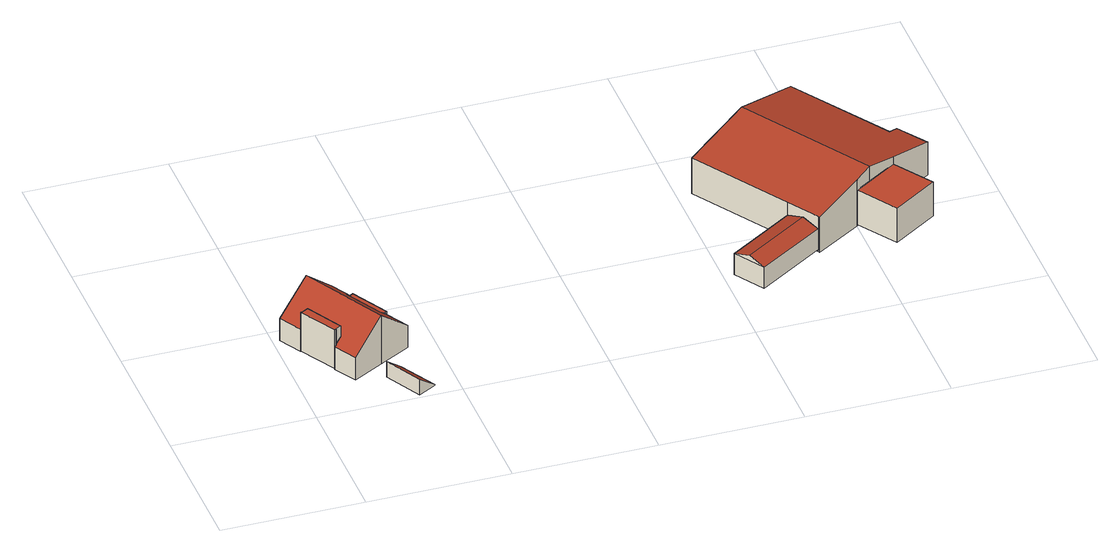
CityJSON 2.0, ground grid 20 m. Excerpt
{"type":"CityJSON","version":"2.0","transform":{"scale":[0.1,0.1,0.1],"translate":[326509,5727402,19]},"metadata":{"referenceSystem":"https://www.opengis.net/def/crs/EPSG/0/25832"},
"CityObjects":{
"building1":{"type":"Building","attributes":{"Gemeindeschluessel":"05170048","Geometrietyp2DReferenz":"3000","function":"31001_1010"},"address":[{"country":"Germany","locality":"Wesel","thoroughfareNumber":"28","thoroughfareName":"Auf der Laak"}],"children":["building1-1","building1-2","building1-3"]},
"building1-1":{"type":"BuildingPart","attributes":{"roofType":"3100","measuredHeight":7.65},"parents":["building1"],"geometry":[{"type":"MultiSurface","lod":"2","boundaries":[[[0,1,2,3]],[[4,5,1,0]],[[6,7,8,9]],[[10,11,12,13]],[[14,15,16,17]],[[18,19,15,14]],[[20,21,19,18]],[[22,23,21,20]],[[24,25,26,27]],[[28,29,30,31]],[[3,2,29,28]],[[14,17,10,13,32,33,6,9,4,0,3,18]],[[28,31,34,35,36,24,27,22,20,18,3]],[[1,5,8,7,37,38,12,11,16,15,19,21,23,26,25,39,40,41,30,29,2]],[[42,43,8,5]],[[4,9,43,42]],[[44,45,37,7]],[[6,33,45,44]],[[45,46,38,37]],[[33,32,46,45]],[[46,47,12,38]],[[32,13,47,46]],[[48,49,16,11]],[[10,17,49,48]],[[50,26,23,51]],[[22,27,50,51]],[[52,39,25,53]],[[36,54,55]],[[24,55,54,52,53]],[[52,56,40,39]],[[36,35,57,54]],[[54,57,56,52]],[[56,58,41,40]],[[35,59,57]],[[57,59,34,58,56]],[[58,60,30,41]],[[34,31,60,58]]],"semantics":{"surfaces":[{"type":"WallSurface"},{"type":"RoofSurface"},{"type":"GroundSurface"},{"type":"ClosureSurface"}],"values":[0,0,0,0,0,0,0,0,0,0,0,1,1,2,0,3,0,3,0,3,0,3,0,3,0,3,0,0,3,0,0,3,0,0,3,0,3]}}]},
"building1-2":{"type":"BuildingPart","attributes":{"roofType":"1000","measuredHeight":6.07},"address":[{"country":"Germany","locality":"Wesel","thoroughfareNumber":"28","thoroughfareName":"Auf der Laak"}],"parents":["building1"],"geometry":[{"type":"MultiSurface","lod":"2","boundaries":[[[61,47,48,62]],[[63,43,44,64]],[[65,49,42,66]],[[63,64,67,68,61,62,65,66]],[[48,47,46,45,44,43,42,49]],[[65,62,10,17]],[[48,49,17,10]],[[61,68,32,13]],[[46,47,13,32]],[[68,67,33,32]],[[45,46,32,33]],[[67,64,6,33]],[[44,45,33,6]],[[63,66,4,9]],[[42,43,9,4]]],"semantics":{"surfaces":[{"type":"WallSurface"},{"type":"RoofSurface"},{"type":"GroundSurface"},{"type":"ClosureSurface"}],"values":[0,0,0,1,2,0,3,0,3,0,3,0,3,0,3]}}]},
"building1-3":{"type":"BuildingPart","attributes":{"roofType":"1000","measuredHeight":3.89},"address":[{"country":"Germany","locality":"Wesel","thoroughfareNumber":"28","thoroughfareName":"Auf der Laak"}],"parents":["building1"],"geometry":[{"type":"MultiSurface","lod":"2","boundaries":[[[69,50,53,70]],[[71,60,51,72]],[[69,70,54,57,73,71,72]],[[58,56,52,53,50,51,60]],[[71,73,34,31]],[[58,60,31,34]],[[73,59,34]],[[34,59,57,56,58]],[[57,54,52,56]],[[70,24,55]],[[54,55,24,53,52]],[[69,72,22,27]],[[51,50,27,22]]],"semantics":{"surfaces":[{"type":"WallSurface"},{"type":"RoofSurface"},{"type":"GroundSurface"},{"type":"ClosureSurface"}],"values":[0,0,1,2,0,3,0,3,3,0,3,0,3]}}]},
"building2":{"type":"Building","attributes":{"Geometrietyp2DReferenz":"3000","Gemeindeschluessel":"05170048","function":"51009_1611","roofType":"2100","measuredHeight":2.5},"geometry":[{"type":"Solid","lod":"2","boundaries":[[[[74,75,76,77]],[[78,79,75,74]],[[80,81,79,78]],[[77,76,81,80]],[[78,74,77,80]],[[75,79,81,76]]]],"semantics":{"surfaces":[{"type":"WallSurface"},{"type":"RoofSurface"},{"type":"GroundSurface"}],"values":[[0,0,0,0,1,2]]}}]},
"building3":{"type":"Building","attributes":{"Geometrietyp2DReferenz":"3000","Gemeindeschluessel":"05170048","function":"31001_1210","roofType":"3100","measuredHeight":4.09},"address":[{"country":"Germany","locality":"Wesel","thoroughfareNumber":"29","thoroughfareName":"Auf der Laak"}],"geometry":[{"type":"Solid","lod":"2","boundaries":[[[[82,83,84,85]],[[86,87,83,82]],[[88,89,87,86]],[[85,84,89,88]],[[82,90,86]],[[88,91,85]],[[85,91,90,82]],[[86,90,91,88]],[[83,87,89,84]]]],"semantics":{"surfaces":[{"type":"WallSurface"},{"type":"RoofSurface"},{"type":"GroundSurface"}],"values":[[0,0,0,0,0,0,1,1,2]]}}]},
"building4":{"type":"Building","attributes":{"Geometrietyp2DReferenz":"3000","Gemeindeschluessel":"05170048","function":"31001_2720","roofType":"3100","measuredHeight":7.93},"address":[{"country":"Germany","locality":"Wesel","thoroughfareNumber":"29","thoroughfareName":"Auf der Laak"}],"geometry":[{"type":"Solid","lod":"2","boundaries":[[[[92,93,94,95]],[[96,97,93,92]],[[98,99,97,96]],[[100,101,99,98]],[[102,103,101,100]],[[104,105,103,102]],[[106,107,105,104]],[[108,109,107,106]],[[110,111,109,108]],[[112,113,111,110]],[[114,115,113,112]],[[95,94,115,114]],[[104,102,100,98,96,92,106]],[[95,114,112,110,108,106,92]],[[93,97,99,101,103,105,107,109,111,113,115,94]]]],"semantics":{"surfaces":[{"type":"WallSurface"},{"type":"RoofSurface"},{"type":"GroundSurface"}],"values":[[0,0,0,0,0,0,0,0,0,0,0,0,1,1,2]]}}]},
"building5":{"type":"Building","attributes":{"Geometrietyp2DReferenz":"3000","Gemeindeschluessel":"05170048","function":"31001_2463","roofType":"1000","measuredHeight":5.39},"address":[{"country":"Germany","locality":"Wesel","thoroughfareNumber":"29","thoroughfareName":"Auf der Laak"}],"geometry":[{"type":"Solid","lod":"2","boundaries":[[[[116,117,118,119]],[[120,121,117,116]],[[122,123,121,120]],[[119,118,123,122]],[[120,116,119,122]],[[117,121,123,118]]]],"semantics":{"surfaces":[{"type":"WallSurface"},{"type":"RoofSurface"},{"type":"GroundSurface"}],"values":[[0,0,0,0,1,2]]}}]}
},
"vertices":[
[75,63,39],[75,63,4],[118,87,4],[118,87,81],[57,95,39],[57,95,4],[58,96,41],[58,96,4],[59,96,4],[59,96,41],[29,148,41],[29,148,4],[30,147,4],[30,147,41],[10,179,39],[10,179,4],[28,147,4],[28,147,39],[54,203,81],[54,203,4],[97,227,39],[97,227,4],[115,195,39],[115,195,4],[114,194,41],[114,194,4],[113,194,4],[113,194,41],[162,111,39],[162,111,4],[144,143,4],[144,143,39],[39,152,49],[67,101,49],[142,142,41],[133,138,49],[105,189,49],[67,101,4],[39,152,4],[105,189,4],[133,138,4],[142,142,4],[57,95,5],[59,96,5],[58,96,5],[67,101,5],[39,152,5],[30,147,5],[29,148,5],[28,147,5],[113,194,5],[115,195,5],[105,189,5],[114,194,5],[105,189,44],[111,192,44],[133,138,5],[133,138,44],[142,142,5],[139,141,44],[144,143,5],
[30,147,66],[29,148,66],[59,96,66],[58,96,66],[28,147,66],[57,95,66],[67,101,66],[39,152,66],
[113,194,44],[114,194,44],[144,143,44],[115,195,44],[142,142,44],
[143,5,29],[143,5,4],[168,19,4],[168,19,6],[115,57,29],[115,57,4],[139,71,6],[139,71,4],
[640,83,42],[640,83,9],[734,143,9],[734,143,42],[613,125,42],[613,125,9],[706,185,42],[706,185,9],[627,104,50],[720,164,50],
[822,196,86],[822,196,6],[863,222,6],[863,222,74],[800,181,79],[800,181,6],[735,140,62],[735,140,6],[734,143,62],[734,143,6],[706,185,62],[706,185,6],[620,319,62],[620,319,6],[707,375,86],[707,375,6],[793,431,62],[793,431,6],[882,294,62],[882,294,6],[895,303,58],[895,303,6],[923,261,58],[923,261,6],
[899,167,63],[899,167,9],[863,222,9],[863,222,63],[836,126,63],[836,126,9],[800,181,63],[800,181,9]
]}
